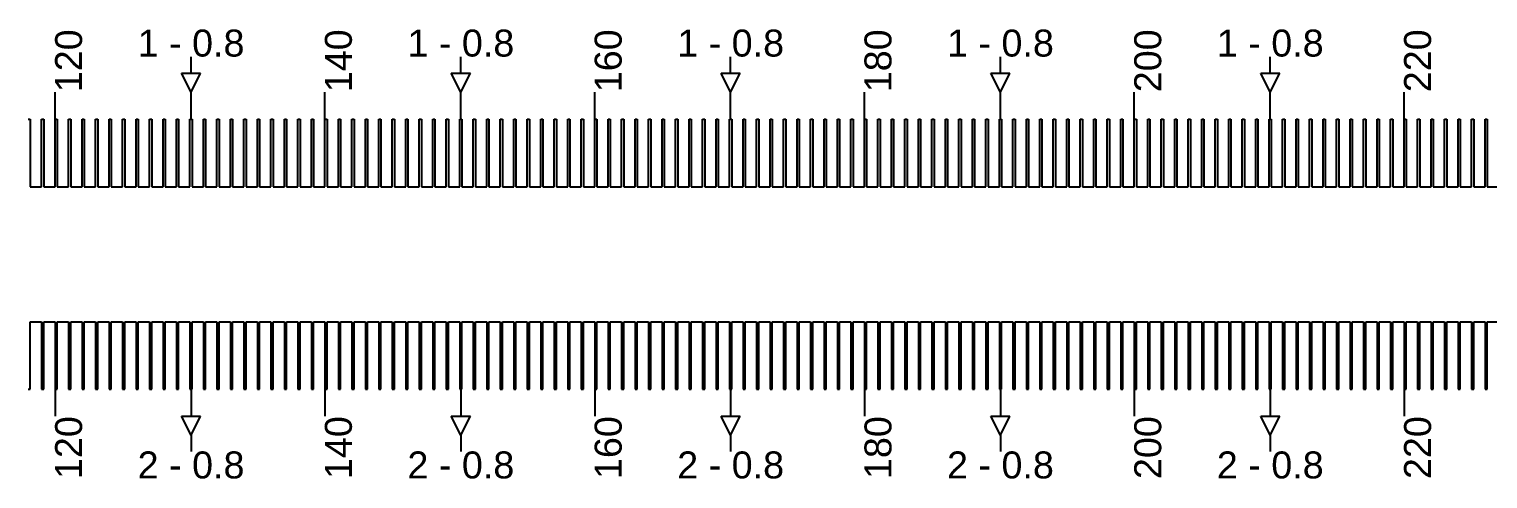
# Model space of a CAD drawing. Extents: x -119394 to 128420, y 74496 to 185496.
# Drawn here: x 7647 to 8188, y 112863 to 113029 of the extents above; entities that cross this region are included whole.
import ezdxf

# ---------------------------------------------------------------- set-up
doc = ezdxf.new("R2010")
doc.units = 13
doc.layers.add('CL - Label-1', color=120, linetype='Continuous')
doc.layers.add('CL - Label-2', color=132, linetype='Continuous')
doc.layers.add('CL - Sub-Micro', color=7, linetype='Continuous', true_color=0x47d1ff)
doc.styles.get("Standard").update_dxf_attribs({"font": 'arial.ttf'})

msp = doc.modelspace()

# ---------------------------------------------------------------- linework, layer by layer
for p, q in [((7707.19, 113012.94), (7707.19, 113018.94)), ((7807.19, 113012.94), (7807.19, 113018.94)), ((7907.19, 113012.94), (7907.19, 113018.94)), ((8007.19, 113012.94), (8007.19, 113018.94)), ((8107.19, 113012.94), (8107.19, 113018.94)), ((7656.79, 112995.86), (7656.79, 113005.86)), ((7707.19, 112995.86), (7707.19, 113005.86)), ((7756.79, 112995.86), (7756.79, 113005.86)), ((7807.19, 112995.86), (7807.19, 113005.86)), ((7856.79, 112995.86), (7856.79, 113005.86)), ((7907.19, 112995.86), (7907.19, 113005.86)), ((7956.79, 112995.86), (7956.79, 113005.86)), ((8007.19, 112995.86), (8007.19, 113005.86)), ((8056.79, 112995.86), (8056.79, 113005.86)), ((8107.19, 112995.86), (8107.19, 113005.86)), ((8156.79, 112995.86), (8156.79, 113005.86)), ((7656.79, 112895.86), (7656.79, 112885.86)), ((7707.19, 112895.86), (7707.19, 112885.86)), ((7756.79, 112895.86), (7756.79, 112885.86)), ((7807.19, 112895.86), (7807.19, 112885.86)), ((7856.79, 112895.86), (7856.79, 112885.86)), ((7907.19, 112895.86), (7907.19, 112885.86)), ((7956.79, 112895.86), (7956.79, 112885.86)), ((8007.19, 112895.86), (8007.19, 112885.86)), ((8056.79, 112895.86), (8056.79, 112885.86)), ((8107.19, 112895.86), (8107.19, 112885.86)), ((8156.79, 112895.86), (8156.79, 112885.86)), ((7707.19, 112878.79), (7707.19, 112872.79)), ((7807.19, 112878.79), (7807.19, 112872.79)), ((7907.19, 112878.79), (7907.19, 112872.79)), ((8007.19, 112878.79), (8007.19, 112872.79)), ((8107.19, 112878.79), (8107.19, 112872.79))]:
    msp.add_line(p, q)
at = {"layer": 'CL - Label-2'}
for p, q in [((7707.19, 113005.86), (7703.65, 113012.96)), ((7703.65, 113012.96), (7710.72, 113012.96)), ((7707.19, 113005.86), (7710.72, 113012.96)), ((7807.19, 113005.86), (7803.65, 113012.96)), ((7803.65, 113012.96), (7810.72, 113012.96)), ((7807.19, 113005.86), (7810.72, 113012.96)), ((7907.19, 113005.86), (7903.65, 113012.96)), ((7903.65, 113012.96), (7910.72, 113012.96)), ((7907.19, 113005.86), (7910.72, 113012.96)), ((8007.19, 113005.86), (8003.65, 113012.96)), ((8003.65, 113012.96), (8010.72, 113012.96)), ((8007.19, 113005.86), (8010.72, 113012.96)), ((8107.19, 113005.86), (8103.65, 113012.96)), ((8103.65, 113012.96), (8110.72, 113012.96)), ((8107.19, 113005.86), (8110.72, 113012.96)), ((7707.19, 112878.79), (7703.65, 112885.89)), ((7703.65, 112885.89), (7710.72, 112885.89)), ((7707.19, 112878.79), (7710.72, 112885.89)), ((7807.19, 112878.79), (7803.65, 112885.89)), ((7803.65, 112885.89), (7810.72, 112885.89)), ((7807.19, 112878.79), (7810.72, 112885.89)), ((7907.19, 112878.79), (7903.65, 112885.89)), ((7903.65, 112885.89), (7910.72, 112885.89)), ((7907.19, 112878.79), (7910.72, 112885.89)), ((8007.19, 112878.79), (8003.65, 112885.89)), ((8003.65, 112885.89), (8010.72, 112885.89)), ((8007.19, 112878.79), (8010.72, 112885.89)), ((8107.19, 112878.79), (8103.65, 112885.89)), ((8103.65, 112885.89), (8110.72, 112885.89)), ((8107.19, 112878.79), (8110.72, 112885.89))]:
    msp.add_line(p, q, dxfattribs=at)
at = {"layer": 'CL - Sub-Micro'}
for p, q in [((7646.79, 112995.86), (7647.59, 112995.86)), ((7647.59, 112995.86), (7647.59, 112970.86)), ((7651.79, 112970.86), (7651.79, 112995.86)), ((7651.79, 112995.86), (7652.59, 112995.86)), ((7652.59, 112995.86), (7652.59, 112970.86)), ((7656.79, 112970.86), (7656.79, 112995.86)), ((7656.79, 112995.86), (7657.59, 112995.86)), ((7657.59, 112995.86), (7657.59, 112970.86)), ((7661.79, 112970.86), (7661.79, 112995.86)), ((7661.79, 112995.86), (7662.59, 112995.86)), ((7662.59, 112995.86), (7662.59, 112970.86)), ((7666.79, 112970.86), (7666.79, 112995.86)), ((7666.79, 112995.86), (7667.59, 112995.86)), ((7667.59, 112995.86), (7667.59, 112970.86)), ((7671.79, 112970.86), (7671.79, 112995.86)), ((7671.79, 112995.86), (7672.59, 112995.86)), ((7672.59, 112995.86), (7672.59, 112970.86)), ((7676.79, 112970.86), (7676.79, 112995.86)), ((7676.79, 112995.86), (7677.59, 112995.86)), ((7677.59, 112995.86), (7677.59, 112970.86)), ((7681.79, 112970.86), (7681.79, 112995.86)), ((7681.79, 112995.86), (7682.59, 112995.86)), ((7682.59, 112995.86), (7682.59, 112970.86)), ((7686.79, 112970.86), (7686.79, 112995.86)), ((7686.79, 112995.86), (7687.59, 112995.86)), ((7687.59, 112995.86), (7687.59, 112970.86)), ((7691.79, 112970.86), (7691.79, 112995.86)), ((7691.79, 112995.86), (7692.59, 112995.86)), ((7692.59, 112995.86), (7692.59, 112970.86)), ((7696.79, 112970.86), (7696.79, 112995.86)), ((7696.79, 112995.86), (7697.59, 112995.86)), ((7697.59, 112995.86), (7697.59, 112970.86)), ((7701.79, 112970.86), (7701.79, 112995.86)), ((7701.79, 112995.86), (7702.59, 112995.86)), ((7702.59, 112995.86), (7702.59, 112970.86)), ((7706.79, 112970.86), (7706.79, 112995.86)), ((7706.79, 112995.86), (7707.59, 112995.86)), ((7707.59, 112995.86), (7707.59, 112970.86)), ((7711.79, 112970.86), (7711.79, 112995.86)), ((7711.79, 112995.86), (7712.59, 112995.86)), ((7712.59, 112995.86), (7712.59, 112970.86)), ((7716.79, 112970.86), (7716.79, 112995.86)), ((7716.79, 112995.86), (7717.59, 112995.86)), ((7717.59, 112995.86), (7717.59, 112970.86)), ((7721.79, 112970.86), (7721.79, 112995.86)), ((7721.79, 112995.86), (7722.59, 112995.86)), ((7722.59, 112995.86), (7722.59, 112970.86)), ((7726.79, 112970.86), (7726.79, 112995.86)), ((7726.79, 112995.86), (7727.59, 112995.86)), ((7727.59, 112995.86), (7727.59, 112970.86)), ((7731.79, 112970.86), (7731.79, 112995.86)), ((7731.79, 112995.86), (7732.59, 112995.86)), ((7732.59, 112995.86), (7732.59, 112970.86)), ((7736.79, 112970.86), (7736.79, 112995.86)), ((7736.79, 112995.86), (7737.59, 112995.86)), ((7737.59, 112995.86), (7737.59, 112970.86)), ((7741.79, 112970.86), (7741.79, 112995.86)), ((7741.79, 112995.86), (7742.59, 112995.86)), ((7742.59, 112995.86), (7742.59, 112970.86)), ((7746.79, 112970.86), (7746.79, 112995.86)), ((7746.79, 112995.86), (7747.59, 112995.86)), ((7747.59, 112995.86), (7747.59, 112970.86)), ((7751.79, 112970.86), (7751.79, 112995.86)), ((7751.79, 112995.86), (7752.59, 112995.86)), ((7752.59, 112995.86), (7752.59, 112970.86)), ((7756.79, 112970.86), (7756.79, 112995.86)), ((7756.79, 112995.86), (7757.59, 112995.86)), ((7757.59, 112995.86), (7757.59, 112970.86)), ((7761.79, 112970.86), (7761.79, 112995.86)), ((7761.79, 112995.86), (7762.59, 112995.86)), ((7762.59, 112995.86), (7762.59, 112970.86)), ((7766.79, 112970.86), (7766.79, 112995.86)), ((7766.79, 112995.86), (7767.59, 112995.86)), ((7767.59, 112995.86), (7767.59, 112970.86)), ((7771.79, 112970.86), (7771.79, 112995.86)), ((7771.79, 112995.86), (7772.59, 112995.86)), ((7772.59, 112995.86), (7772.59, 112970.86)), ((7776.79, 112970.86), (7776.79, 112995.86)), ((7776.79, 112995.86), (7777.59, 112995.86)), ((7777.59, 112995.86), (7777.59, 112970.86)), ((7781.79, 112970.86), (7781.79, 112995.86)), ((7781.79, 112995.86), (7782.59, 112995.86)), ((7782.59, 112995.86), (7782.59, 112970.86)), ((7786.79, 112970.86), (7786.79, 112995.86)), ((7786.79, 112995.86), (7787.59, 112995.86)), ((7787.59, 112995.86), (7787.59, 112970.86)), ((7791.79, 112970.86), (7791.79, 112995.86)), ((7791.79, 112995.86), (7792.59, 112995.86)), ((7792.59, 112995.86), (7792.59, 112970.86)), ((7796.79, 112970.86), (7796.79, 112995.86)), ((7796.79, 112995.86), (7797.59, 112995.86)), ((7797.59, 112995.86), (7797.59, 112970.86)), ((7801.79, 112970.86), (7801.79, 112995.86)), ((7801.79, 112995.86), (7802.59, 112995.86)), ((7802.59, 112995.86), (7802.59, 112970.86)), ((7806.79, 112970.86), (7806.79, 112995.86)), ((7806.79, 112995.86), (7807.59, 112995.86)), ((7807.59, 112995.86), (7807.59, 112970.86)), ((7811.79, 112970.86), (7811.79, 112995.86)), ((7811.79, 112995.86), (7812.59, 112995.86)), ((7812.59, 112995.86), (7812.59, 112970.86)), ((7816.79, 112970.86), (7816.79, 112995.86)), ((7816.79, 112995.86), (7817.59, 112995.86)), ((7817.59, 112995.86), (7817.59, 112970.86)), ((7821.79, 112970.86), (7821.79, 112995.86)), ((7821.79, 112995.86), (7822.59, 112995.86)), ((7822.59, 112995.86), (7822.59, 112970.86)), ((7826.79, 112970.86), (7826.79, 112995.86)), ((7826.79, 112995.86), (7827.59, 112995.86)), ((7827.59, 112995.86), (7827.59, 112970.86)), ((7831.79, 112970.86), (7831.79, 112995.86)), ((7831.79, 112995.86), (7832.59, 112995.86)), ((7832.59, 112995.86), (7832.59, 112970.86)), ((7836.79, 112970.86), (7836.79, 112995.86)), ((7836.79, 112995.86), (7837.59, 112995.86)), ((7837.59, 112995.86), (7837.59, 112970.86)), ((7841.79, 112970.86), (7841.79, 112995.86)), ((7841.79, 112995.86), (7842.59, 112995.86)), ((7842.59, 112995.86), (7842.59, 112970.86)), ((7846.79, 112970.86), (7846.79, 112995.86)), ((7846.79, 112995.86), (7847.59, 112995.86)), ((7847.59, 112995.86), (7847.59, 112970.86)), ((7851.79, 112970.86), (7851.79, 112995.86)), ((7851.79, 112995.86), (7852.59, 112995.86)), ((7852.59, 112995.86), (7852.59, 112970.86)), ((7856.79, 112970.86), (7856.79, 112995.86)), ((7856.79, 112995.86), (7857.59, 112995.86)), ((7857.59, 112995.86), (7857.59, 112970.86)), ((7861.79, 112970.86), (7861.79, 112995.86)), ((7861.79, 112995.86), (7862.59, 112995.86)), ((7862.59, 112995.86), (7862.59, 112970.86)), ((7866.79, 112970.86), (7866.79, 112995.86)), ((7866.79, 112995.86), (7867.59, 112995.86)), ((7867.59, 112995.86), (7867.59, 112970.86)), ((7871.79, 112970.86), (7871.79, 112995.86)), ((7871.79, 112995.86), (7872.59, 112995.86)), ((7872.59, 112995.86), (7872.59, 112970.86)), ((7876.79, 112970.86), (7876.79, 112995.86)), ((7876.79, 112995.86), (7877.59, 112995.86)), ((7877.59, 112995.86), (7877.59, 112970.86)), ((7881.79, 112970.86), (7881.79, 112995.86)), ((7881.79, 112995.86), (7882.59, 112995.86)), ((7882.59, 112995.86), (7882.59, 112970.86)), ((7886.79, 112970.86), (7886.79, 112995.86)), ((7886.79, 112995.86), (7887.59, 112995.86)), ((7887.59, 112995.86), (7887.59, 112970.86)), ((7891.79, 112970.86), (7891.79, 112995.86)), ((7891.79, 112995.86), (7892.59, 112995.86)), ((7892.59, 112995.86), (7892.59, 112970.86)), ((7896.79, 112970.86), (7896.79, 112995.86)), ((7896.79, 112995.86), (7897.59, 112995.86)), ((7897.59, 112995.86), (7897.59, 112970.86)), ((7901.79, 112970.86), (7901.79, 112995.86)), ((7901.79, 112995.86), (7902.59, 112995.86)), ((7902.59, 112995.86), (7902.59, 112970.86)), ((7906.79, 112970.86), (7906.79, 112995.86)), ((7906.79, 112995.86), (7907.59, 112995.86)), ((7907.59, 112995.86), (7907.59, 112970.86)), ((7911.79, 112970.86), (7911.79, 112995.86)), ((7911.79, 112995.86), (7912.59, 112995.86)), ((7912.59, 112995.86), (7912.59, 112970.86)), ((7916.79, 112970.86), (7916.79, 112995.86)), ((7916.79, 112995.86), (7917.59, 112995.86)), ((7917.59, 112995.86), (7917.59, 112970.86)), ((7921.79, 112970.86), (7921.79, 112995.86)), ((7921.79, 112995.86), (7922.59, 112995.86)), ((7922.59, 112995.86), (7922.59, 112970.86)), ((7926.79, 112970.86), (7926.79, 112995.86)), ((7926.79, 112995.86), (7927.59, 112995.86)), ((7927.59, 112995.86), (7927.59, 112970.86)), ((7931.79, 112970.86), (7931.79, 112995.86)), ((7931.79, 112995.86), (7932.59, 112995.86)), ((7932.59, 112995.86), (7932.59, 112970.86)), ((7936.79, 112970.86), (7936.79, 112995.86)), ((7936.79, 112995.86), (7937.59, 112995.86)), ((7937.59, 112995.86), (7937.59, 112970.86)), ((7941.79, 112970.86), (7941.79, 112995.86)), ((7941.79, 112995.86), (7942.59, 112995.86)), ((7942.59, 112995.86), (7942.59, 112970.86)), ((7946.79, 112970.86), (7946.79, 112995.86)), ((7946.79, 112995.86), (7947.59, 112995.86)), ((7947.59, 112995.86), (7947.59, 112970.86)), ((7951.79, 112970.86), (7951.79, 112995.86)), ((7951.79, 112995.86), (7952.59, 112995.86)), ((7952.59, 112995.86), (7952.59, 112970.86)), ((7956.79, 112970.86), (7956.79, 112995.86)), ((7956.79, 112995.86), (7957.59, 112995.86)), ((7957.59, 112995.86), (7957.59, 112970.86)), ((7961.79, 112970.86), (7961.79, 112995.86)), ((7961.79, 112995.86), (7962.59, 112995.86)), ((7962.59, 112995.86), (7962.59, 112970.86)), ((7966.79, 112970.86), (7966.79, 112995.86)), ((7966.79, 112995.86), (7967.59, 112995.86)), ((7967.59, 112995.86), (7967.59, 112970.86)), ((7971.79, 112970.86), (7971.79, 112995.86)), ((7971.79, 112995.86), (7972.59, 112995.86)), ((7972.59, 112995.86), (7972.59, 112970.86)), ((7976.79, 112970.86), (7976.79, 112995.86)), ((7976.79, 112995.86), (7977.59, 112995.86)), ((7977.59, 112995.86), (7977.59, 112970.86)), ((7981.79, 112970.86), (7981.79, 112995.86)), ((7981.79, 112995.86), (7982.59, 112995.86)), ((7982.59, 112995.86), (7982.59, 112970.86)), ((7986.79, 112970.86), (7986.79, 112995.86)), ((7986.79, 112995.86), (7987.59, 112995.86)), ((7987.59, 112995.86), (7987.59, 112970.86)), ((7991.79, 112970.86), (7991.79, 112995.86)), ((7991.79, 112995.86), (7992.59, 112995.86)), ((7992.59, 112995.86), (7992.59, 112970.86)), ((7996.79, 112970.86), (7996.79, 112995.86)), ((7996.79, 112995.86), (7997.59, 112995.86)), ((7997.59, 112995.86), (7997.59, 112970.86)), ((8001.79, 112970.86), (8001.79, 112995.86)), ((8001.79, 112995.86), (8002.59, 112995.86)), ((8002.59, 112995.86), (8002.59, 112970.86)), ((8006.79, 112970.86), (8006.79, 112995.86)), ((8006.79, 112995.86), (8007.59, 112995.86)), ((8007.59, 112995.86), (8007.59, 112970.86)), ((8011.79, 112970.86), (8011.79, 112995.86)), ((8011.79, 112995.86), (8012.59, 112995.86)), ((8012.59, 112995.86), (8012.59, 112970.86)), ((8016.79, 112970.86), (8016.79, 112995.86)), ((8016.79, 112995.86), (8017.59, 112995.86)), ((8017.59, 112995.86), (8017.59, 112970.86)), ((8021.79, 112970.86), (8021.79, 112995.86)), ((8021.79, 112995.86), (8022.59, 112995.86)), ((8022.59, 112995.86), (8022.59, 112970.86)), ((8026.79, 112970.86), (8026.79, 112995.86)), ((8026.79, 112995.86), (8027.59, 112995.86)), ((8027.59, 112995.86), (8027.59, 112970.86)), ((8031.79, 112970.86), (8031.79, 112995.86)), ((8031.79, 112995.86), (8032.59, 112995.86)), ((8032.59, 112995.86), (8032.59, 112970.86)), ((8036.79, 112970.86), (8036.79, 112995.86)), ((8036.79, 112995.86), (8037.59, 112995.86)), ((8037.59, 112995.86), (8037.59, 112970.86)), ((8041.79, 112970.86), (8041.79, 112995.86)), ((8041.79, 112995.86), (8042.59, 112995.86)), ((8042.59, 112995.86), (8042.59, 112970.86)), ((8046.79, 112970.86), (8046.79, 112995.86)), ((8046.79, 112995.86), (8047.59, 112995.86)), ((8047.59, 112995.86), (8047.59, 112970.86)), ((8051.79, 112970.86), (8051.79, 112995.86)), ((8051.79, 112995.86), (8052.59, 112995.86)), ((8052.59, 112995.86), (8052.59, 112970.86)), ((8056.79, 112970.86), (8056.79, 112995.86)), ((8056.79, 112995.86), (8057.59, 112995.86)), ((8057.59, 112995.86), (8057.59, 112970.86)), ((8061.79, 112970.86), (8061.79, 112995.86)), ((8061.79, 112995.86), (8062.59, 112995.86)), ((8062.59, 112995.86), (8062.59, 112970.86)), ((8066.79, 112970.86), (8066.79, 112995.86)), ((8066.79, 112995.86), (8067.59, 112995.86)), ((8067.59, 112995.86), (8067.59, 112970.86)), ((8071.79, 112970.86), (8071.79, 112995.86)), ((8071.79, 112995.86), (8072.59, 112995.86)), ((8072.59, 112995.86), (8072.59, 112970.86)), ((8076.79, 112970.86), (8076.79, 112995.86)), ((8076.79, 112995.86), (8077.59, 112995.86)), ((8077.59, 112995.86), (8077.59, 112970.86)), ((8081.79, 112970.86), (8081.79, 112995.86)), ((8081.79, 112995.86), (8082.59, 112995.86)), ((8082.59, 112995.86), (8082.59, 112970.86)), ((8086.79, 112970.86), (8086.79, 112995.86)), ((8086.79, 112995.86), (8087.59, 112995.86)), ((8087.59, 112995.86), (8087.59, 112970.86)), ((8091.79, 112970.86), (8091.79, 112995.86)), ((8091.79, 112995.86), (8092.59, 112995.86)), ((8092.59, 112995.86), (8092.59, 112970.86)), ((8096.79, 112970.86), (8096.79, 112995.86)), ((8096.79, 112995.86), (8097.59, 112995.86)), ((8097.59, 112995.86), (8097.59, 112970.86)), ((8101.79, 112970.86), (8101.79, 112995.86)), ((8101.79, 112995.86), (8102.59, 112995.86)), ((8102.59, 112995.86), (8102.59, 112970.86)), ((8106.79, 112970.86), (8106.79, 112995.86)), ((8106.79, 112995.86), (8107.59, 112995.86)), ((8107.59, 112995.86), (8107.59, 112970.86)), ((8111.79, 112970.86), (8111.79, 112995.86)), ((8111.79, 112995.86), (8112.59, 112995.86)), ((8112.59, 112995.86), (8112.59, 112970.86)), ((8116.79, 112970.86), (8116.79, 112995.86)), ((8116.79, 112995.86), (8117.59, 112995.86)), ((8117.59, 112995.86), (8117.59, 112970.86)), ((8121.79, 112970.86), (8121.79, 112995.86)), ((8121.79, 112995.86), (8122.59, 112995.86)), ((8122.59, 112995.86), (8122.59, 112970.86)), ((8126.79, 112970.86), (8126.79, 112995.86)), ((8126.79, 112995.86), (8127.59, 112995.86)), ((8127.59, 112995.86), (8127.59, 112970.86)), ((8131.79, 112970.86), (8131.79, 112995.86)), ((8131.79, 112995.86), (8132.59, 112995.86)), ((8132.59, 112995.86), (8132.59, 112970.86)), ((8136.79, 112970.86), (8136.79, 112995.86)), ((8136.79, 112995.86), (8137.59, 112995.86)), ((8137.59, 112995.86), (8137.59, 112970.86)), ((8141.79, 112970.86), (8141.79, 112995.86)), ((8141.79, 112995.86), (8142.59, 112995.86)), ((8142.59, 112995.86), (8142.59, 112970.86)), ((8146.79, 112970.86), (8146.79, 112995.86)), ((8146.79, 112995.86), (8147.59, 112995.86)), ((8147.59, 112995.86), (8147.59, 112970.86)), ((8151.79, 112970.86), (8151.79, 112995.86)), ((8151.79, 112995.86), (8152.59, 112995.86)), ((8152.59, 112995.86), (8152.59, 112970.86)), ((8156.79, 112970.86), (8156.79, 112995.86)), ((8156.79, 112995.86), (8157.59, 112995.86)), ((8157.59, 112995.86), (8157.59, 112970.86)), ((8161.79, 112970.86), (8161.79, 112995.86)), ((8161.79, 112995.86), (8162.59, 112995.86)), ((8162.59, 112995.86), (8162.59, 112970.86)), ((8166.79, 112970.86), (8166.79, 112995.86)), ((8166.79, 112995.86), (8167.59, 112995.86)), ((8167.59, 112995.86), (8167.59, 112970.86)), ((8171.79, 112970.86), (8171.79, 112995.86)), ((8171.79, 112995.86), (8172.59, 112995.86)), ((8172.59, 112995.86), (8172.59, 112970.86)), ((8176.79, 112970.86), (8176.79, 112995.86)), ((8176.79, 112995.86), (8177.59, 112995.86)), ((8177.59, 112995.86), (8177.59, 112970.86)), ((8181.79, 112970.86), (8181.79, 112995.86)), ((8181.79, 112995.86), (8182.59, 112995.86)), ((8182.59, 112995.86), (8182.59, 112970.86)), ((8186.79, 112970.86), (8186.79, 112995.86)), ((8186.79, 112995.86), (8187.59, 112995.86)), ((8187.59, 112995.86), (8187.59, 112970.86)), ((7647.59, 112970.86), (7651.79, 112970.86)), ((7652.59, 112970.86), (7656.79, 112970.86)), ((7657.59, 112970.86), (7661.79, 112970.86)), ((7662.59, 112970.86), (7666.79, 112970.86)), ((7667.59, 112970.86), (7671.79, 112970.86)), ((7672.59, 112970.86), (7676.79, 112970.86)), ((7677.59, 112970.86), (7681.79, 112970.86)), ((7682.59, 112970.86), (7686.79, 112970.86)), ((7687.59, 112970.86), (7691.79, 112970.86)), ((7692.59, 112970.86), (7696.79, 112970.86)), ((7697.59, 112970.86), (7701.79, 112970.86)), ((7702.59, 112970.86), (7706.79, 112970.86)), ((7707.59, 112970.86), (7711.79, 112970.86)), ((7712.59, 112970.86), (7716.79, 112970.86)), ((7717.59, 112970.86), (7721.79, 112970.86)), ((7722.59, 112970.86), (7726.79, 112970.86)), ((7727.59, 112970.86), (7731.79, 112970.86)), ((7732.59, 112970.86), (7736.79, 112970.86)), ((7737.59, 112970.86), (7741.79, 112970.86)), ((7742.59, 112970.86), (7746.79, 112970.86)), ((7747.59, 112970.86), (7751.79, 112970.86)), ((7752.59, 112970.86), (7756.79, 112970.86)), ((7757.59, 112970.86), (7761.79, 112970.86)), ((7762.59, 112970.86), (7766.79, 112970.86)), ((7767.59, 112970.86), (7771.79, 112970.86)), ((7772.59, 112970.86), (7776.79, 112970.86)), ((7777.59, 112970.86), (7781.79, 112970.86)), ((7782.59, 112970.86), (7786.79, 112970.86)), ((7787.59, 112970.86), (7791.79, 112970.86)), ((7792.59, 112970.86), (7796.79, 112970.86)), ((7797.59, 112970.86), (7801.79, 112970.86)), ((7802.59, 112970.86), (7806.79, 112970.86)), ((7807.59, 112970.86), (7811.79, 112970.86)), ((7812.59, 112970.86), (7816.79, 112970.86)), ((7817.59, 112970.86), (7821.79, 112970.86)), ((7822.59, 112970.86), (7826.79, 112970.86)), ((7827.59, 112970.86), (7831.79, 112970.86)), ((7832.59, 112970.86), (7836.79, 112970.86)), ((7837.59, 112970.86), (7841.79, 112970.86)), ((7842.59, 112970.86), (7846.79, 112970.86)), ((7847.59, 112970.86), (7851.79, 112970.86)), ((7852.59, 112970.86), (7856.79, 112970.86)), ((7857.59, 112970.86), (7861.79, 112970.86)), ((7862.59, 112970.86), (7866.79, 112970.86)), ((7867.59, 112970.86), (7871.79, 112970.86)), ((7872.59, 112970.86), (7876.79, 112970.86)), ((7877.59, 112970.86), (7881.79, 112970.86)), ((7882.59, 112970.86), (7886.79, 112970.86)), ((7887.59, 112970.86), (7891.79, 112970.86)), ((7892.59, 112970.86), (7896.79, 112970.86)), ((7897.59, 112970.86), (7901.79, 112970.86)), ((7902.59, 112970.86), (7906.79, 112970.86)), ((7907.59, 112970.86), (7911.79, 112970.86)), ((7912.59, 112970.86), (7916.79, 112970.86)), ((7917.59, 112970.86), (7921.79, 112970.86)), ((7922.59, 112970.86), (7926.79, 112970.86)), ((7927.59, 112970.86), (7931.79, 112970.86)), ((7932.59, 112970.86), (7936.79, 112970.86)), ((7937.59, 112970.86), (7941.79, 112970.86)), ((7942.59, 112970.86), (7946.79, 112970.86)), ((7947.59, 112970.86), (7951.79, 112970.86)), ((7952.59, 112970.86), (7956.79, 112970.86)), ((7957.59, 112970.86), (7961.79, 112970.86)), ((7962.59, 112970.86), (7966.79, 112970.86)), ((7967.59, 112970.86), (7971.79, 112970.86)), ((7972.59, 112970.86), (7976.79, 112970.86)), ((7977.59, 112970.86), (7981.79, 112970.86)), ((7982.59, 112970.86), (7986.79, 112970.86)), ((7987.59, 112970.86), (7991.79, 112970.86)), ((7992.59, 112970.86), (7996.79, 112970.86)), ((7997.59, 112970.86), (8001.79, 112970.86)), ((8002.59, 112970.86), (8006.79, 112970.86)), ((8007.59, 112970.86), (8011.79, 112970.86)), ((8012.59, 112970.86), (8016.79, 112970.86)), ((8017.59, 112970.86), (8021.79, 112970.86)), ((8022.59, 112970.86), (8026.79, 112970.86)), ((8027.59, 112970.86), (8031.79, 112970.86)), ((8032.59, 112970.86), (8036.79, 112970.86)), ((8037.59, 112970.86), (8041.79, 112970.86)), ((8042.59, 112970.86), (8046.79, 112970.86)), ((8047.59, 112970.86), (8051.79, 112970.86)), ((8052.59, 112970.86), (8056.79, 112970.86)), ((8057.59, 112970.86), (8061.79, 112970.86)), ((8062.59, 112970.86), (8066.79, 112970.86)), ((8067.59, 112970.86), (8071.79, 112970.86)), ((8072.59, 112970.86), (8076.79, 112970.86)), ((8077.59, 112970.86), (8081.79, 112970.86)), ((8082.59, 112970.86), (8086.79, 112970.86)), ((8087.59, 112970.86), (8091.79, 112970.86)), ((8092.59, 112970.86), (8096.79, 112970.86)), ((8097.59, 112970.86), (8101.79, 112970.86)), ((8102.59, 112970.86), (8106.79, 112970.86)), ((8107.59, 112970.86), (8111.79, 112970.86)), ((8112.59, 112970.86), (8116.79, 112970.86)), ((8117.59, 112970.86), (8121.79, 112970.86)), ((8122.59, 112970.86), (8126.79, 112970.86)), ((8127.59, 112970.86), (8131.79, 112970.86)), ((8132.59, 112970.86), (8136.79, 112970.86)), ((8137.59, 112970.86), (8141.79, 112970.86)), ((8142.59, 112970.86), (8146.79, 112970.86)), ((8147.59, 112970.86), (8151.79, 112970.86)), ((8152.59, 112970.86), (8156.79, 112970.86)), ((8157.59, 112970.86), (8161.79, 112970.86)), ((8162.59, 112970.86), (8166.79, 112970.86)), ((8167.59, 112970.86), (8171.79, 112970.86)), ((8172.59, 112970.86), (8176.79, 112970.86)), ((8177.59, 112970.86), (8181.79, 112970.86)), ((8182.59, 112970.86), (8186.79, 112970.86)), ((8187.59, 112970.86), (8191.79, 112970.86)), ((7647.59, 112895.86), (7647.59, 112920.86)), ((7647.59, 112920.86), (7651.79, 112920.86)), ((7651.79, 112920.86), (7651.79, 112895.86)), ((7652.59, 112895.86), (7652.59, 112920.86)), ((7652.59, 112920.86), (7656.79, 112920.86)), ((7656.79, 112920.86), (7656.79, 112895.86)), ((7657.59, 112895.86), (7657.59, 112920.86)), ((7657.59, 112920.86), (7661.79, 112920.86)), ((7661.79, 112920.86), (7661.79, 112895.86)), ((7662.59, 112895.86), (7662.59, 112920.86)), ((7662.59, 112920.86), (7666.79, 112920.86)), ((7666.79, 112920.86), (7666.79, 112895.86)), ((7667.59, 112895.86), (7667.59, 112920.86)), ((7667.59, 112920.86), (7671.79, 112920.86)), ((7671.79, 112920.86), (7671.79, 112895.86)), ((7672.59, 112895.86), (7672.59, 112920.86)), ((7672.59, 112920.86), (7676.79, 112920.86)), ((7676.79, 112920.86), (7676.79, 112895.86)), ((7677.59, 112895.86), (7677.59, 112920.86)), ((7677.59, 112920.86), (7681.79, 112920.86)), ((7681.79, 112920.86), (7681.79, 112895.86)), ((7682.59, 112895.86), (7682.59, 112920.86)), ((7682.59, 112920.86), (7686.79, 112920.86)), ((7686.79, 112920.86), (7686.79, 112895.86)), ((7687.59, 112895.86), (7687.59, 112920.86)), ((7687.59, 112920.86), (7691.79, 112920.86)), ((7691.79, 112920.86), (7691.79, 112895.86)), ((7692.59, 112895.86), (7692.59, 112920.86)), ((7692.59, 112920.86), (7696.79, 112920.86)), ((7696.79, 112920.86), (7696.79, 112895.86)), ((7697.59, 112895.86), (7697.59, 112920.86)), ((7697.59, 112920.86), (7701.79, 112920.86)), ((7701.79, 112920.86), (7701.79, 112895.86)), ((7702.59, 112895.86), (7702.59, 112920.86)), ((7702.59, 112920.86), (7706.79, 112920.86)), ((7706.79, 112920.86), (7706.79, 112895.86)), ((7707.59, 112895.86), (7707.59, 112920.86)), ((7707.59, 112920.86), (7711.79, 112920.86)), ((7711.79, 112920.86), (7711.79, 112895.86)), ((7712.59, 112895.86), (7712.59, 112920.86)), ((7712.59, 112920.86), (7716.79, 112920.86)), ((7716.79, 112920.86), (7716.79, 112895.86)), ((7717.59, 112895.86), (7717.59, 112920.86)), ((7717.59, 112920.86), (7721.79, 112920.86)), ((7721.79, 112920.86), (7721.79, 112895.86)), ((7722.59, 112895.86), (7722.59, 112920.86)), ((7722.59, 112920.86), (7726.79, 112920.86)), ((7726.79, 112920.86), (7726.79, 112895.86)), ((7727.59, 112895.86), (7727.59, 112920.86)), ((7727.59, 112920.86), (7731.79, 112920.86)), ((7731.79, 112920.86), (7731.79, 112895.86)), ((7732.59, 112895.86), (7732.59, 112920.86)), ((7732.59, 112920.86), (7736.79, 112920.86)), ((7736.79, 112920.86), (7736.79, 112895.86)), ((7737.59, 112895.86), (7737.59, 112920.86)), ((7737.59, 112920.86), (7741.79, 112920.86)), ((7741.79, 112920.86), (7741.79, 112895.86)), ((7742.59, 112895.86), (7742.59, 112920.86)), ((7742.59, 112920.86), (7746.79, 112920.86)), ((7746.79, 112920.86), (7746.79, 112895.86)), ((7747.59, 112895.86), (7747.59, 112920.86)), ((7747.59, 112920.86), (7751.79, 112920.86)), ((7751.79, 112920.86), (7751.79, 112895.86)), ((7752.59, 112895.86), (7752.59, 112920.86)), ((7752.59, 112920.86), (7756.79, 112920.86)), ((7756.79, 112920.86), (7756.79, 112895.86)), ((7757.59, 112895.86), (7757.59, 112920.86)), ((7757.59, 112920.86), (7761.79, 112920.86)), ((7761.79, 112920.86), (7761.79, 112895.86)), ((7762.59, 112895.86), (7762.59, 112920.86)), ((7762.59, 112920.86), (7766.79, 112920.86)), ((7766.79, 112920.86), (7766.79, 112895.86)), ((7767.59, 112895.86), (7767.59, 112920.86)), ((7767.59, 112920.86), (7771.79, 112920.86)), ((7771.79, 112920.86), (7771.79, 112895.86)), ((7772.59, 112895.86), (7772.59, 112920.86)), ((7772.59, 112920.86), (7776.79, 112920.86)), ((7776.79, 112920.86), (7776.79, 112895.86)), ((7777.59, 112895.86), (7777.59, 112920.86)), ((7777.59, 112920.86), (7781.79, 112920.86)), ((7781.79, 112920.86), (7781.79, 112895.86)), ((7782.59, 112895.86), (7782.59, 112920.86)), ((7782.59, 112920.86), (7786.79, 112920.86)), ((7786.79, 112920.86), (7786.79, 112895.86)), ((7787.59, 112895.86), (7787.59, 112920.86)), ((7787.59, 112920.86), (7791.79, 112920.86)), ((7791.79, 112920.86), (7791.79, 112895.86)), ((7792.59, 112895.86), (7792.59, 112920.86)), ((7792.59, 112920.86), (7796.79, 112920.86)), ((7796.79, 112920.86), (7796.79, 112895.86)), ((7797.59, 112895.86), (7797.59, 112920.86)), ((7797.59, 112920.86), (7801.79, 112920.86)), ((7801.79, 112920.86), (7801.79, 112895.86)), ((7802.59, 112895.86), (7802.59, 112920.86)), ((7802.59, 112920.86), (7806.79, 112920.86)), ((7806.79, 112920.86), (7806.79, 112895.86)), ((7807.59, 112895.86), (7807.59, 112920.86)), ((7807.59, 112920.86), (7811.79, 112920.86)), ((7811.79, 112920.86), (7811.79, 112895.86)), ((7812.59, 112895.86), (7812.59, 112920.86)), ((7812.59, 112920.86), (7816.79, 112920.86)), ((7816.79, 112920.86), (7816.79, 112895.86)), ((7817.59, 112895.86), (7817.59, 112920.86)), ((7817.59, 112920.86), (7821.79, 112920.86)), ((7821.79, 112920.86), (7821.79, 112895.86)), ((7822.59, 112895.86), (7822.59, 112920.86)), ((7822.59, 112920.86), (7826.79, 112920.86)), ((7826.79, 112920.86), (7826.79, 112895.86)), ((7827.59, 112895.86), (7827.59, 112920.86)), ((7827.59, 112920.86), (7831.79, 112920.86)), ((7831.79, 112920.86), (7831.79, 112895.86)), ((7832.59, 112895.86), (7832.59, 112920.86)), ((7832.59, 112920.86), (7836.79, 112920.86)), ((7836.79, 112920.86), (7836.79, 112895.86)), ((7837.59, 112895.86), (7837.59, 112920.86)), ((7837.59, 112920.86), (7841.79, 112920.86)), ((7841.79, 112920.86), (7841.79, 112895.86)), ((7842.59, 112895.86), (7842.59, 112920.86)), ((7842.59, 112920.86), (7846.79, 112920.86)), ((7846.79, 112920.86), (7846.79, 112895.86)), ((7847.59, 112895.86), (7847.59, 112920.86)), ((7847.59, 112920.86), (7851.79, 112920.86)), ((7851.79, 112920.86), (7851.79, 112895.86)), ((7852.59, 112895.86), (7852.59, 112920.86)), ((7852.59, 112920.86), (7856.79, 112920.86)), ((7856.79, 112920.86), (7856.79, 112895.86)), ((7857.59, 112895.86), (7857.59, 112920.86)), ((7857.59, 112920.86), (7861.79, 112920.86)), ((7861.79, 112920.86), (7861.79, 112895.86)), ((7862.59, 112895.86), (7862.59, 112920.86)), ((7862.59, 112920.86), (7866.79, 112920.86)), ((7866.79, 112920.86), (7866.79, 112895.86)), ((7867.59, 112895.86), (7867.59, 112920.86)), ((7867.59, 112920.86), (7871.79, 112920.86)), ((7871.79, 112920.86), (7871.79, 112895.86)), ((7872.59, 112895.86), (7872.59, 112920.86)), ((7872.59, 112920.86), (7876.79, 112920.86)), ((7876.79, 112920.86), (7876.79, 112895.86)), ((7877.59, 112895.86), (7877.59, 112920.86)), ((7877.59, 112920.86), (7881.79, 112920.86)), ((7881.79, 112920.86), (7881.79, 112895.86)), ((7882.59, 112895.86), (7882.59, 112920.86)), ((7882.59, 112920.86), (7886.79, 112920.86)), ((7886.79, 112920.86), (7886.79, 112895.86)), ((7887.59, 112895.86), (7887.59, 112920.86)), ((7887.59, 112920.86), (7891.79, 112920.86)), ((7891.79, 112920.86), (7891.79, 112895.86)), ((7892.59, 112895.86), (7892.59, 112920.86)), ((7892.59, 112920.86), (7896.79, 112920.86)), ((7896.79, 112920.86), (7896.79, 112895.86)), ((7897.59, 112895.86), (7897.59, 112920.86)), ((7897.59, 112920.86), (7901.79, 112920.86)), ((7901.79, 112920.86), (7901.79, 112895.86)), ((7902.59, 112895.86), (7902.59, 112920.86)), ((7902.59, 112920.86), (7906.79, 112920.86)), ((7906.79, 112920.86), (7906.79, 112895.86)), ((7907.59, 112895.86), (7907.59, 112920.86)), ((7907.59, 112920.86), (7911.79, 112920.86)), ((7911.79, 112920.86), (7911.79, 112895.86)), ((7912.59, 112895.86), (7912.59, 112920.86)), ((7912.59, 112920.86), (7916.79, 112920.86)), ((7916.79, 112920.86), (7916.79, 112895.86)), ((7917.59, 112895.86), (7917.59, 112920.86)), ((7917.59, 112920.86), (7921.79, 112920.86)), ((7921.79, 112920.86), (7921.79, 112895.86)), ((7922.59, 112895.86), (7922.59, 112920.86)), ((7922.59, 112920.86), (7926.79, 112920.86)), ((7926.79, 112920.86), (7926.79, 112895.86)), ((7927.59, 112895.86), (7927.59, 112920.86)), ((7927.59, 112920.86), (7931.79, 112920.86)), ((7931.79, 112920.86), (7931.79, 112895.86)), ((7932.59, 112895.86), (7932.59, 112920.86)), ((7932.59, 112920.86), (7936.79, 112920.86)), ((7936.79, 112920.86), (7936.79, 112895.86)), ((7937.59, 112895.86), (7937.59, 112920.86)), ((7937.59, 112920.86), (7941.79, 112920.86)), ((7941.79, 112920.86), (7941.79, 112895.86)), ((7942.59, 112895.86), (7942.59, 112920.86)), ((7942.59, 112920.86), (7946.79, 112920.86)), ((7946.79, 112920.86), (7946.79, 112895.86)), ((7947.59, 112895.86), (7947.59, 112920.86)), ((7947.59, 112920.86), (7951.79, 112920.86)), ((7951.79, 112920.86), (7951.79, 112895.86)), ((7952.59, 112895.86), (7952.59, 112920.86)), ((7952.59, 112920.86), (7956.79, 112920.86)), ((7956.79, 112920.86), (7956.79, 112895.86)), ((7957.59, 112895.86), (7957.59, 112920.86)), ((7957.59, 112920.86), (7961.79, 112920.86)), ((7961.79, 112920.86), (7961.79, 112895.86)), ((7962.59, 112895.86), (7962.59, 112920.86)), ((7962.59, 112920.86), (7966.79, 112920.86)), ((7966.79, 112920.86), (7966.79, 112895.86)), ((7967.59, 112895.86), (7967.59, 112920.86)), ((7967.59, 112920.86), (7971.79, 112920.86)), ((7971.79, 112920.86), (7971.79, 112895.86)), ((7972.59, 112895.86), (7972.59, 112920.86)), ((7972.59, 112920.86), (7976.79, 112920.86)), ((7976.79, 112920.86), (7976.79, 112895.86)), ((7977.59, 112895.86), (7977.59, 112920.86)), ((7977.59, 112920.86), (7981.79, 112920.86)), ((7981.79, 112920.86), (7981.79, 112895.86)), ((7982.59, 112895.86), (7982.59, 112920.86)), ((7982.59, 112920.86), (7986.79, 112920.86)), ((7986.79, 112920.86), (7986.79, 112895.86)), ((7987.59, 112895.86), (7987.59, 112920.86)), ((7987.59, 112920.86), (7991.79, 112920.86)), ((7991.79, 112920.86), (7991.79, 112895.86)), ((7992.59, 112895.86), (7992.59, 112920.86)), ((7992.59, 112920.86), (7996.79, 112920.86)), ((7996.79, 112920.86), (7996.79, 112895.86)), ((7997.59, 112895.86), (7997.59, 112920.86)), ((7997.59, 112920.86), (8001.79, 112920.86)), ((8001.79, 112920.86), (8001.79, 112895.86)), ((8002.59, 112895.86), (8002.59, 112920.86)), ((8002.59, 112920.86), (8006.79, 112920.86)), ((8006.79, 112920.86), (8006.79, 112895.86)), ((8007.59, 112895.86), (8007.59, 112920.86)), ((8007.59, 112920.86), (8011.79, 112920.86)), ((8011.79, 112920.86), (8011.79, 112895.86)), ((8012.59, 112895.86), (8012.59, 112920.86)), ((8012.59, 112920.86), (8016.79, 112920.86)), ((8016.79, 112920.86), (8016.79, 112895.86)), ((8017.59, 112895.86), (8017.59, 112920.86)), ((8017.59, 112920.86), (8021.79, 112920.86)), ((8021.79, 112920.86), (8021.79, 112895.86)), ((8022.59, 112895.86), (8022.59, 112920.86)), ((8022.59, 112920.86), (8026.79, 112920.86)), ((8026.79, 112920.86), (8026.79, 112895.86)), ((8027.59, 112895.86), (8027.59, 112920.86)), ((8027.59, 112920.86), (8031.79, 112920.86)), ((8031.79, 112920.86), (8031.79, 112895.86)), ((8032.59, 112895.86), (8032.59, 112920.86)), ((8032.59, 112920.86), (8036.79, 112920.86)), ((8036.79, 112920.86), (8036.79, 112895.86)), ((8037.59, 112895.86), (8037.59, 112920.86)), ((8037.59, 112920.86), (8041.79, 112920.86)), ((8041.79, 112920.86), (8041.79, 112895.86)), ((8042.59, 112895.86), (8042.59, 112920.86)), ((8042.59, 112920.86), (8046.79, 112920.86)), ((8046.79, 112920.86), (8046.79, 112895.86)), ((8047.59, 112895.86), (8047.59, 112920.86)), ((8047.59, 112920.86), (8051.79, 112920.86)), ((8051.79, 112920.86), (8051.79, 112895.86)), ((8052.59, 112895.86), (8052.59, 112920.86)), ((8052.59, 112920.86), (8056.79, 112920.86)), ((8056.79, 112920.86), (8056.79, 112895.86)), ((8057.59, 112895.86), (8057.59, 112920.86)), ((8057.59, 112920.86), (8061.79, 112920.86)), ((8061.79, 112920.86), (8061.79, 112895.86)), ((8062.59, 112895.86), (8062.59, 112920.86)), ((8062.59, 112920.86), (8066.79, 112920.86)), ((8066.79, 112920.86), (8066.79, 112895.86)), ((8067.59, 112895.86), (8067.59, 112920.86)), ((8067.59, 112920.86), (8071.79, 112920.86)), ((8071.79, 112920.86), (8071.79, 112895.86)), ((8072.59, 112895.86), (8072.59, 112920.86)), ((8072.59, 112920.86), (8076.79, 112920.86)), ((8076.79, 112920.86), (8076.79, 112895.86)), ((8077.59, 112895.86), (8077.59, 112920.86)), ((8077.59, 112920.86), (8081.79, 112920.86)), ((8081.79, 112920.86), (8081.79, 112895.86)), ((8082.59, 112895.86), (8082.59, 112920.86)), ((8082.59, 112920.86), (8086.79, 112920.86)), ((8086.79, 112920.86), (8086.79, 112895.86)), ((8087.59, 112895.86), (8087.59, 112920.86)), ((8087.59, 112920.86), (8091.79, 112920.86)), ((8091.79, 112920.86), (8091.79, 112895.86)), ((8092.59, 112895.86), (8092.59, 112920.86)), ((8092.59, 112920.86), (8096.79, 112920.86)), ((8096.79, 112920.86), (8096.79, 112895.86)), ((8097.59, 112895.86), (8097.59, 112920.86)), ((8097.59, 112920.86), (8101.79, 112920.86)), ((8101.79, 112920.86), (8101.79, 112895.86)), ((8102.59, 112895.86), (8102.59, 112920.86)), ((8102.59, 112920.86), (8106.79, 112920.86)), ((8106.79, 112920.86), (8106.79, 112895.86)), ((8107.59, 112895.86), (8107.59, 112920.86)), ((8107.59, 112920.86), (8111.79, 112920.86)), ((8111.79, 112920.86), (8111.79, 112895.86)), ((8112.59, 112895.86), (8112.59, 112920.86)), ((8112.59, 112920.86), (8116.79, 112920.86)), ((8116.79, 112920.86), (8116.79, 112895.86)), ((8117.59, 112895.86), (8117.59, 112920.86)), ((8117.59, 112920.86), (8121.79, 112920.86)), ((8121.79, 112920.86), (8121.79, 112895.86)), ((8122.59, 112895.86), (8122.59, 112920.86)), ((8122.59, 112920.86), (8126.79, 112920.86)), ((8126.79, 112920.86), (8126.79, 112895.86)), ((8127.59, 112895.86), (8127.59, 112920.86)), ((8127.59, 112920.86), (8131.79, 112920.86)), ((8131.79, 112920.86), (8131.79, 112895.86)), ((8132.59, 112895.86), (8132.59, 112920.86)), ((8132.59, 112920.86), (8136.79, 112920.86)), ((8136.79, 112920.86), (8136.79, 112895.86)), ((8137.59, 112895.86), (8137.59, 112920.86)), ((8137.59, 112920.86), (8141.79, 112920.86)), ((8141.79, 112920.86), (8141.79, 112895.86)), ((8142.59, 112895.86), (8142.59, 112920.86)), ((8142.59, 112920.86), (8146.79, 112920.86)), ((8146.79, 112920.86), (8146.79, 112895.86)), ((8147.59, 112895.86), (8147.59, 112920.86)), ((8147.59, 112920.86), (8151.79, 112920.86)), ((8151.79, 112920.86), (8151.79, 112895.86)), ((8152.59, 112895.86), (8152.59, 112920.86)), ((8152.59, 112920.86), (8156.79, 112920.86)), ((8156.79, 112920.86), (8156.79, 112895.86)), ((8157.59, 112895.86), (8157.59, 112920.86)), ((8157.59, 112920.86), (8161.79, 112920.86)), ((8161.79, 112920.86), (8161.79, 112895.86)), ((8162.59, 112895.86), (8162.59, 112920.86)), ((8162.59, 112920.86), (8166.79, 112920.86)), ((8166.79, 112920.86), (8166.79, 112895.86)), ((8167.59, 112895.86), (8167.59, 112920.86)), ((8167.59, 112920.86), (8171.79, 112920.86)), ((8171.79, 112920.86), (8171.79, 112895.86)), ((8172.59, 112895.86), (8172.59, 112920.86)), ((8172.59, 112920.86), (8176.79, 112920.86)), ((8176.79, 112920.86), (8176.79, 112895.86)), ((8177.59, 112895.86), (8177.59, 112920.86)), ((8177.59, 112920.86), (8181.79, 112920.86)), ((8181.79, 112920.86), (8181.79, 112895.86)), ((8182.59, 112895.86), (8182.59, 112920.86)), ((8182.59, 112920.86), (8186.79, 112920.86)), ((8186.79, 112920.86), (8186.79, 112895.86)), ((8187.59, 112895.86), (8187.59, 112920.86)), ((8187.59, 112920.86), (8191.79, 112920.86)), ((7646.79, 112895.86), (7647.59, 112895.86)), ((7651.79, 112895.86), (7652.59, 112895.86)), ((7656.79, 112895.86), (7657.59, 112895.86)), ((7661.79, 112895.86), (7662.59, 112895.86)), ((7666.79, 112895.86), (7667.59, 112895.86)), ((7671.79, 112895.86), (7672.59, 112895.86)), ((7676.79, 112895.86), (7677.59, 112895.86)), ((7681.79, 112895.86), (7682.59, 112895.86)), ((7686.79, 112895.86), (7687.59, 112895.86)), ((7691.79, 112895.86), (7692.59, 112895.86)), ((7696.79, 112895.86), (7697.59, 112895.86)), ((7701.79, 112895.86), (7702.59, 112895.86)), ((7706.79, 112895.86), (7707.59, 112895.86)), ((7711.79, 112895.86), (7712.59, 112895.86)), ((7716.79, 112895.86), (7717.59, 112895.86)), ((7721.79, 112895.86), (7722.59, 112895.86)), ((7726.79, 112895.86), (7727.59, 112895.86)), ((7731.79, 112895.86), (7732.59, 112895.86)), ((7736.79, 112895.86), (7737.59, 112895.86)), ((7741.79, 112895.86), (7742.59, 112895.86)), ((7746.79, 112895.86), (7747.59, 112895.86)), ((7751.79, 112895.86), (7752.59, 112895.86)), ((7756.79, 112895.86), (7757.59, 112895.86)), ((7761.79, 112895.86), (7762.59, 112895.86)), ((7766.79, 112895.86), (7767.59, 112895.86)), ((7771.79, 112895.86), (7772.59, 112895.86)), ((7776.79, 112895.86), (7777.59, 112895.86)), ((7781.79, 112895.86), (7782.59, 112895.86)), ((7786.79, 112895.86), (7787.59, 112895.86)), ((7791.79, 112895.86), (7792.59, 112895.86)), ((7796.79, 112895.86), (7797.59, 112895.86)), ((7801.79, 112895.86), (7802.59, 112895.86)), ((7806.79, 112895.86), (7807.59, 112895.86)), ((7811.79, 112895.86), (7812.59, 112895.86)), ((7816.79, 112895.86), (7817.59, 112895.86)), ((7821.79, 112895.86), (7822.59, 112895.86)), ((7826.79, 112895.86), (7827.59, 112895.86)), ((7831.79, 112895.86), (7832.59, 112895.86)), ((7836.79, 112895.86), (7837.59, 112895.86)), ((7841.79, 112895.86), (7842.59, 112895.86)), ((7846.79, 112895.86), (7847.59, 112895.86)), ((7851.79, 112895.86), (7852.59, 112895.86)), ((7856.79, 112895.86), (7857.59, 112895.86)), ((7861.79, 112895.86), (7862.59, 112895.86)), ((7866.79, 112895.86), (7867.59, 112895.86)), ((7871.79, 112895.86), (7872.59, 112895.86)), ((7876.79, 112895.86), (7877.59, 112895.86)), ((7881.79, 112895.86), (7882.59, 112895.86)), ((7886.79, 112895.86), (7887.59, 112895.86)), ((7891.79, 112895.86), (7892.59, 112895.86)), ((7896.79, 112895.86), (7897.59, 112895.86)), ((7901.79, 112895.86), (7902.59, 112895.86)), ((7906.79, 112895.86), (7907.59, 112895.86)), ((7911.79, 112895.86), (7912.59, 112895.86)), ((7916.79, 112895.86), (7917.59, 112895.86)), ((7921.79, 112895.86), (7922.59, 112895.86)), ((7926.79, 112895.86), (7927.59, 112895.86)), ((7931.79, 112895.86), (7932.59, 112895.86)), ((7936.79, 112895.86), (7937.59, 112895.86)), ((7941.79, 112895.86), (7942.59, 112895.86)), ((7946.79, 112895.86), (7947.59, 112895.86)), ((7951.79, 112895.86), (7952.59, 112895.86)), ((7956.79, 112895.86), (7957.59, 112895.86)), ((7961.79, 112895.86), (7962.59, 112895.86)), ((7966.79, 112895.86), (7967.59, 112895.86)), ((7971.79, 112895.86), (7972.59, 112895.86)), ((7976.79, 112895.86), (7977.59, 112895.86)), ((7981.79, 112895.86), (7982.59, 112895.86)), ((7986.79, 112895.86), (7987.59, 112895.86)), ((7991.79, 112895.86), (7992.59, 112895.86)), ((7996.79, 112895.86), (7997.59, 112895.86)), ((8001.79, 112895.86), (8002.59, 112895.86)), ((8006.79, 112895.86), (8007.59, 112895.86)), ((8011.79, 112895.86), (8012.59, 112895.86)), ((8016.79, 112895.86), (8017.59, 112895.86)), ((8021.79, 112895.86), (8022.59, 112895.86)), ((8026.79, 112895.86), (8027.59, 112895.86)), ((8031.79, 112895.86), (8032.59, 112895.86)), ((8036.79, 112895.86), (8037.59, 112895.86)), ((8041.79, 112895.86), (8042.59, 112895.86)), ((8046.79, 112895.86), (8047.59, 112895.86)), ((8051.79, 112895.86), (8052.59, 112895.86)), ((8056.79, 112895.86), (8057.59, 112895.86)), ((8061.79, 112895.86), (8062.59, 112895.86)), ((8066.79, 112895.86), (8067.59, 112895.86)), ((8071.79, 112895.86), (8072.59, 112895.86)), ((8076.79, 112895.86), (8077.59, 112895.86)), ((8081.79, 112895.86), (8082.59, 112895.86)), ((8086.79, 112895.86), (8087.59, 112895.86)), ((8091.79, 112895.86), (8092.59, 112895.86)), ((8096.79, 112895.86), (8097.59, 112895.86)), ((8101.79, 112895.86), (8102.59, 112895.86)), ((8106.79, 112895.86), (8107.59, 112895.86)), ((8111.79, 112895.86), (8112.59, 112895.86)), ((8116.79, 112895.86), (8117.59, 112895.86)), ((8121.79, 112895.86), (8122.59, 112895.86)), ((8126.79, 112895.86), (8127.59, 112895.86)), ((8131.79, 112895.86), (8132.59, 112895.86)), ((8136.79, 112895.86), (8137.59, 112895.86)), ((8141.79, 112895.86), (8142.59, 112895.86)), ((8146.79, 112895.86), (8147.59, 112895.86)), ((8151.79, 112895.86), (8152.59, 112895.86)), ((8156.79, 112895.86), (8157.59, 112895.86)), ((8161.79, 112895.86), (8162.59, 112895.86)), ((8166.79, 112895.86), (8167.59, 112895.86)), ((8171.79, 112895.86), (8172.59, 112895.86)), ((8176.79, 112895.86), (8177.59, 112895.86)), ((8181.79, 112895.86), (8182.59, 112895.86)), ((8186.79, 112895.86), (8187.59, 112895.86))]:
    msp.add_line(p, q, dxfattribs=at)

# ---------------------------------------------------------------- texts
at = {"layer": 'CL - Label-1', "char_height": 10, "rotation": 90}
for s, insert, attachment_point in [('120', (7656.79, 113005.86), 1), ('140', (7756.79, 113005.86), 1), ('160', (7856.79, 113005.86), 1), ('180', (7956.79, 113005.86), 1), ('200', (8056.79, 113005.86), 1), ('220', (8156.79, 113005.86), 1), ('120', (7656.79, 112885.86), 3), ('140', (7756.79, 112885.86), 3), ('160', (7856.79, 112885.86), 3), ('180', (7956.79, 112885.86), 3), ('200', (8056.79, 112885.86), 3), ('220', (8156.79, 112885.86), 3)]:
    msp.add_mtext_dynamic_manual_height_columns(s, width=21.565, gutter_width=12.5, heights=[8.55], dxfattribs=dict(at, insert=insert, attachment_point=attachment_point))
at = {"layer": 'CL - Label-2', "char_height": 10}
for s, insert, attachment_point in [('1 - 0.8', (7707.19, 113018.94), 8), ('1 - 0.8', (7807.19, 113018.94), 8), ('1 - 0.8', (7907.19, 113018.94), 8), ('1 - 0.8', (8007.19, 113018.94), 8), ('1 - 0.8', (8107.19, 113018.94), 8), ('2 - 0.8', (7707.19, 112872.79), 2), ('2 - 0.8', (7807.19, 112872.79), 2), ('2 - 0.8', (7907.19, 112872.79), 2), ('2 - 0.8', (8007.19, 112872.79), 2), ('2 - 0.8', (8107.19, 112872.79), 2)]:
    msp.add_mtext_dynamic_manual_height_columns(s, width=52.3045, gutter_width=12.5, heights=[18.11], dxfattribs=dict(at, insert=insert, attachment_point=attachment_point))

doc.saveas('drawing.dxf')
